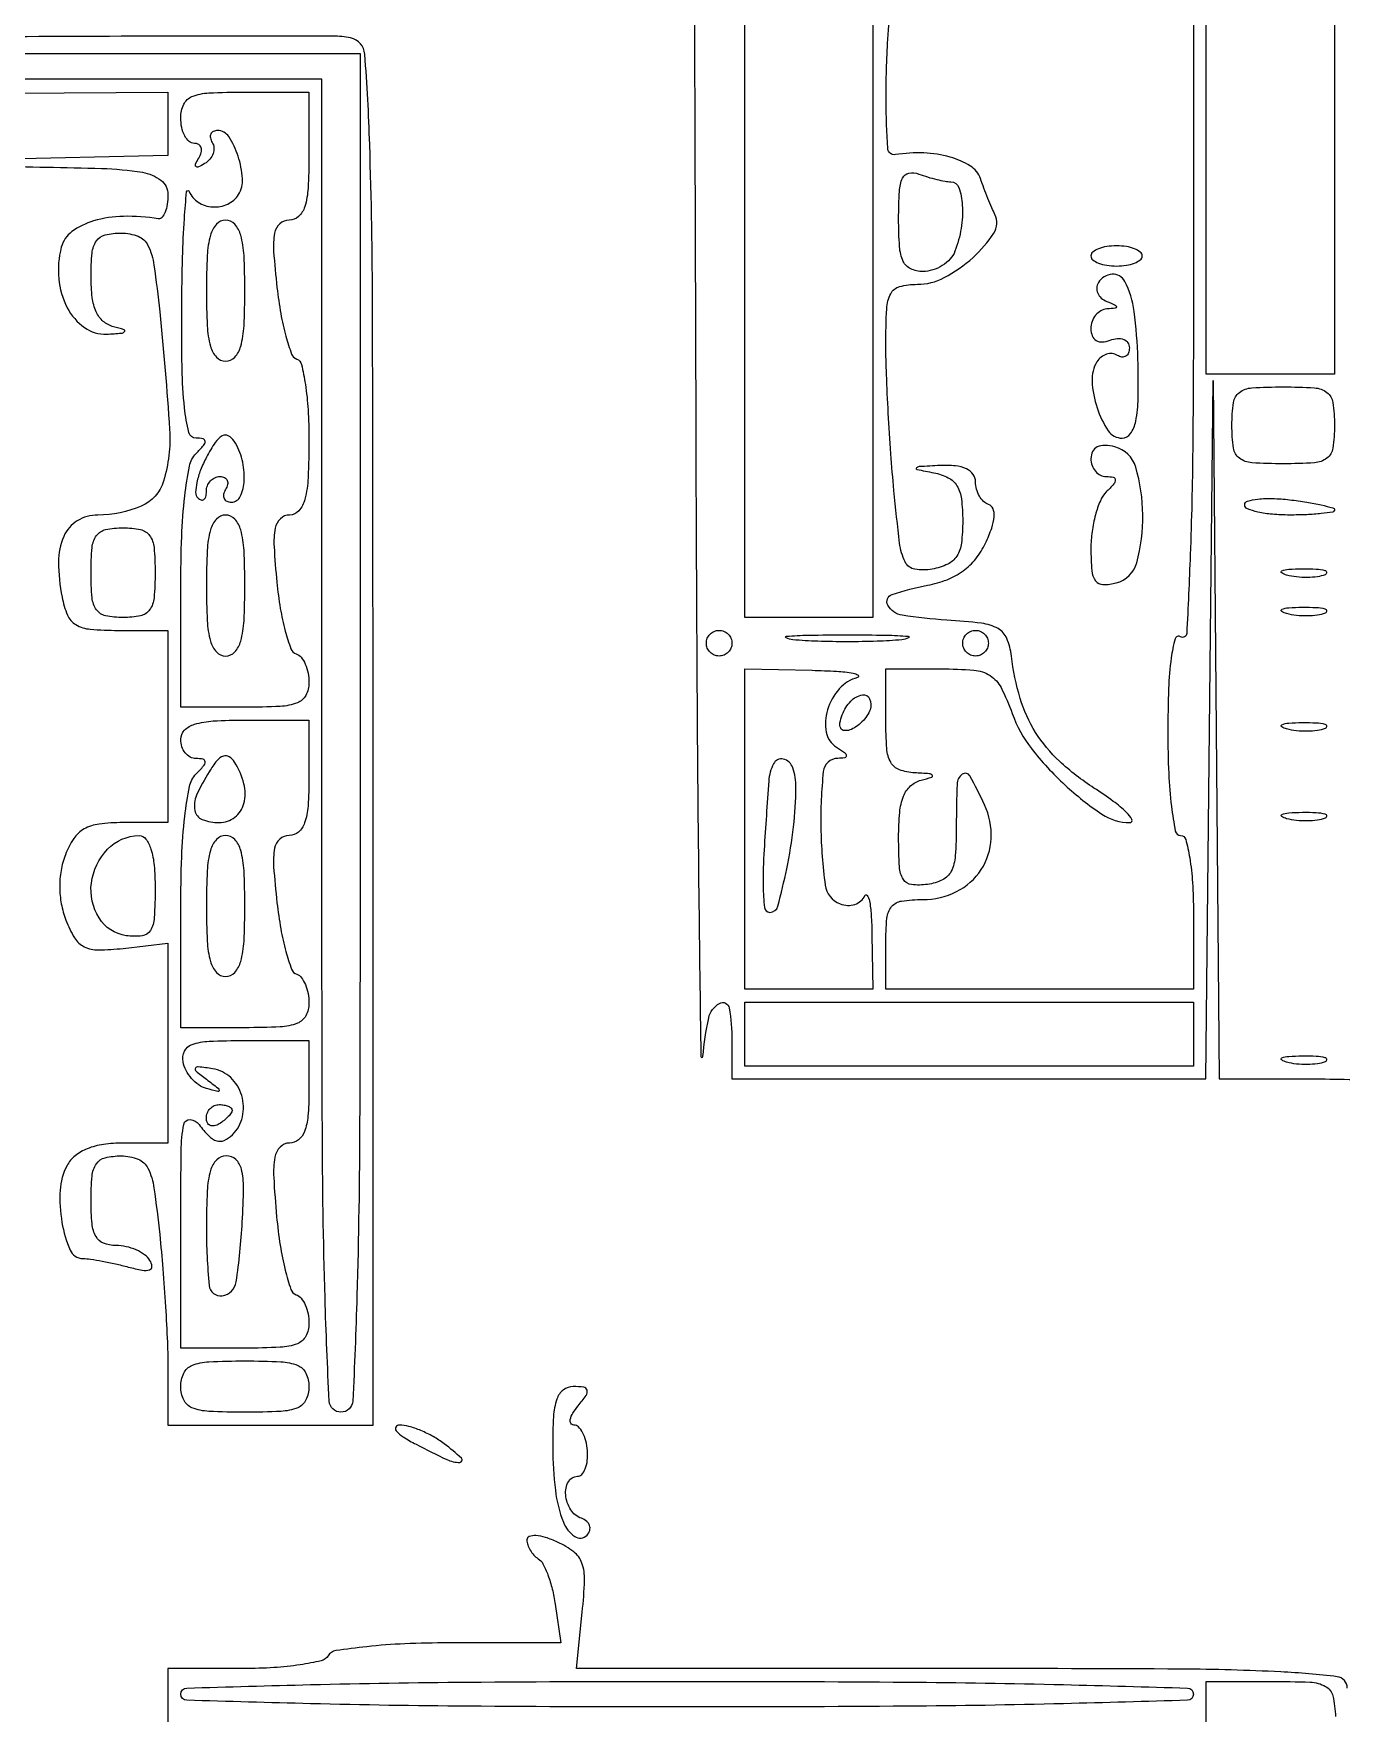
# Model space of a CAD drawing. Extents: x 23 to 255, y 40 to 184.
# Drawn here: x 32.02 to 40.65, y 134.98 to 146.07 of the extents above; entities that cross this region are included whole.
import ezdxf

# ---------------------------------------------------------------- set-up
doc = ezdxf.new("R2010")
doc.units = 0
doc.header["$MEASUREMENT"] = 0

msp = doc.modelspace()

# ---------------------------------------------------------------- linework, layer by layer
for points in [[(207.919475, 175.632891, 0.000007), (191.762556, 175.634099, 0.00002)], [(173.0434, 175.634494, 0.000013), (151.49745, 175.633531)], [(49.932728, 162.472053, 0.000008), (49.952466, 164.319505, 0.000321)], [(36.378, 147.9654), (36.39278, 143.46045, 0.000699), (36.400752, 141.756983, 0.001325), (36.412732, 140.384447, 0.000767), (36.426532, 139.315556, 0.949178), (36.439945, 139.31505, -0.029638), (36.478208, 139.569804, -0.218032), (36.549648, 139.666219, -0.515048), (36.613263, 139.635688, -0.043053), (36.6318, 139.4208), (36.6318, 139.167), (38.19554, 139.167), (39.759281, 139.167), (39.783208, 141.47235), (39.807135, 143.7777), (39.826867, 141.47235), (39.8466, 139.167), (40.514349, 139.167, -0.019241), (41.020152, 139.147528, -0.209877)], [(39.6774, 146.6118), (39.6774, 144.322607, -0.002449), (39.672502, 143.322359, -0.007002), (39.655951, 142.627047, -0.003233), (39.632904, 142.106744, -0.570451), (39.5928, 142.0857, 0.499027), (39.55625, 142.071433, 0.03484), (39.530352, 141.945768, 0.024571), (39.513288, 141.744205, 0.008832), (39.5082, 141.456193, 0.010518), (39.513939, 141.183423, 0.020349), (39.531974, 140.965998, 0.016855), (39.557753, 140.803323, 0.359352), (39.5928, 140.7744, -0.339565), (39.626218, 140.748747, -0.024068), (39.652725, 140.62635, -0.025878), (39.671357, 140.46276, -0.015416), (39.6774, 140.2668), (39.6774, 139.7592), (38.6622, 139.7592), (37.647, 139.7592), (37.647, 140.0553, -0.02131), (37.654367, 140.228061, -0.152195), (37.685584, 140.304591, -0.187107), (37.751326, 140.341493, -0.035402), (37.89107, 140.3514, 0.116313), (38.11372, 140.403905, 0.133173), (38.276557, 140.549034, 0.134585), (38.342719, 140.755233, 0.119938), (38.29884, 140.976448, 0.017449), (38.201992, 141.167369, 0.454116), (38.151913, 141.178248, 0.227592), (38.11739, 141.112675, 0.009263), (38.1123, 140.837959, -0.01691), (38.105562, 140.638796, -0.097758), (38.078367, 140.537597, -0.167524), (38.022025, 140.481704, -0.077243), (37.92195, 140.451266, -0.063404), (37.817382, 140.449756, -0.231357), (37.762967, 140.484398, -0.12365), (37.737179, 140.566851, -0.014268), (37.7316, 140.762313, -0.02262), (37.739042, 140.92674, -0.071106), (37.764432, 141.033999, -0.113136), (37.810357, 141.101166, -0.123154), (37.87965, 141.139083, 0.01159), (37.95057, 141.159384, 0.541772), (37.953995, 141.171483, 0.197309), (37.933988, 141.181495, 0.005718), (37.83735, 141.187586, -0.072996), (37.736627, 141.207715, -0.183921), (37.68066, 141.255505, -0.107961), (37.653589, 141.347844, -0.017524), (37.647, 141.5358), (37.647, 141.8742), (38.010705, 141.8742, -0.020341), (38.228413, 141.86534, -0.120549), (38.335738, 141.829619, -0.137254), (38.40747, 141.750546, -0.029253), (38.481417, 141.578278, 0.078774), (38.607896, 141.349052, 0.040616), (38.83, 141.107078, 0.039624), (39.073634, 140.914932, 0.148218), (39.25817, 140.859, 0.558875), (39.2705, 140.879043, 0.084483), (39.235774, 140.926047, 0.033773), (39.148334, 140.99946, 0.01391), (39.020862, 141.087245, -0.042731), (38.793704, 141.263787, -0.066554), (38.635772, 141.454439, -0.066836), (38.533904, 141.679271, -0.0435), (38.475785, 141.9588, 0.068589), (38.445576, 142.074679, 0.16948), (38.387947, 142.139368, 0.096783), (38.279424, 142.174647, 0.014318), (38.04885, 142.196085, -0.021469), (37.755531, 142.227594, -0.233673), (37.660836, 142.293644, -0.468201), (37.688865, 142.365242, -0.034125), (37.922553, 142.425827, 0.046876), (38.051132, 142.462679, 0.064109), (38.15668, 142.520458, 0.067135), (38.240587, 142.600682, 0.058273), (38.304999, 142.704028, 0.02543), (38.345883, 142.803464, 0.064821), (38.362087, 142.879573, 0.1116), (38.35468, 142.931397, 0.224879), (38.325547, 142.959318, -0.111276), (38.292532, 142.97926, -0.069983), (38.264564, 143.014851, -0.064816), (38.245652, 143.059981, -0.066947), (38.2392, 143.10795, 0.159102), (38.222944, 143.157744, 0.126646), (38.179027, 143.193822, 0.084198), (38.106324, 143.213769, 0.037332), (38.00655, 143.216279, 0.002047), (37.866847, 143.208787, 0.200802), (37.849395, 143.200271, 0.574721), (37.85269, 143.190421, 0.00362), (37.96425, 143.168095, -0.06967), (38.059087, 143.135675, -0.141315), (38.116324, 143.08243, -0.106023), (38.146053, 142.995492, -0.029567), (38.1546, 142.851078, -0.0295), (38.145931, 142.704273, -0.111389), (38.115428, 142.617995, -0.143884), (38.055784, 142.565334, -0.062232), (37.954043, 142.532386, -0.090563), (37.838692, 142.531434, -0.240598), (37.774715, 142.579527, -0.083767), (37.738193, 142.703348, -0.006373), (37.700844, 143.051273, -0.005566), (37.680637, 143.294001, -0.004117), (37.66349, 143.562858, -0.004161), (37.651497, 143.817109, -0.009329), (37.647601, 144.01035, -0.011446), (37.652755, 144.251225, -0.108566), (37.679169, 144.35029, -0.213408), (37.738104, 144.397312, -0.063316), (37.855204, 144.4122, 0.122765), (38.032299, 144.456347, 0.061253), (38.222747, 144.58973, 0.065059), (38.359999, 144.750209, 0.264676), (38.36743, 144.873672, -0.013033), (38.347109, 144.91783, -0.005134), (38.321353, 144.979614, -0.005077), (38.294868, 145.046989, -0.006322), (38.271687, 145.11015, 0.170827), (38.205071, 145.192953, 0.070211), (38.071353, 145.251823, 0.059023), (37.897594, 145.279262, 0.048867), (37.71045, 145.268218, -0.443793), (37.659542, 145.309281, -0.012345), (37.649418, 145.62566, -0.017621), (37.660729, 146.03036, -0.010241), (37.701352, 146.51479, -0.008718)], [(31.74615, 145.192157, -0.002576), (32.471684, 145.176843, -0.033455), (32.740524, 145.15173, -0.124486), (32.862856, 145.098892, -0.232924), (32.9094, 145.0044, -0.035886), (32.904793, 144.940298, -0.059023), (32.890762, 144.887845, -0.083952), (32.870201, 144.854069, -0.258827), (32.84595, 144.845218, 0.044068), (32.616407, 144.860972, 0.06672), (32.418818, 144.830544, 0.086548), (32.275821, 144.759926, 0.172596), (32.205713, 144.656921, 0.086715), (32.188496, 144.449418, 0.098197), (32.244779, 144.258005, 0.117422), (32.35903, 144.126557, 0.169715), (32.505456, 144.083614, 0.005959), (32.601889, 144.089684, 0.190977), (32.622719, 144.099803, 0.548314), (32.619435, 144.112054, 0.012547), (32.54985, 144.132117, -0.115727), (32.482838, 144.16752, -0.108169), (32.436574, 144.22981, -0.075773), (32.410004, 144.325046, -0.030212), (32.4018, 144.460703, -0.022607), (32.408995, 144.619765, -0.128758), (32.437501, 144.698709, -0.186046), (32.495226, 144.738224, -0.058166), (32.601248, 144.7506, -0.095424), (32.712553, 144.729163, -0.186156), (32.7778, 144.668543, -0.078924), (32.817356, 144.539083, -0.008718), (32.855048, 144.23059, -0.010251), (32.9201, 143.454647, -0.089853), (32.880299, 143.11333, -0.22012), (32.733433, 142.94877, -0.102563), (32.447048, 142.8894, 0.138465), (32.311411, 142.851104, 0.153242), (32.222172, 142.748598, 0.105464), (32.187444, 142.579069, 0.045226), (32.210285, 142.34792, 0.053646), (32.24649, 142.229228, 0.159314), (32.301847, 142.166014, 0.113456), (32.396541, 142.135718, 0.020927), (32.580862, 142.128), (32.9094, 142.128), (32.9094, 141.4935), (32.9094, 140.859), (32.611206, 140.859, 0.030518), (32.455027, 140.849459, 0.097156), (32.35611, 140.817146, 0.118181), (32.287688, 140.754076, 0.056934), (32.2326, 140.6475, 0.047544), (32.203919, 140.54318, 0.045354), (32.194845, 140.433638, 0.044814), (32.205676, 140.322993, 0.044074), (32.236058, 140.215404, 0.04525), (32.293271, 140.098092, 0.143359), (32.357024, 140.039667, 0.117884), (32.450095, 140.018624, 0.025979), (32.614665, 140.029216), (32.9094, 140.063625), (32.9094, 139.403812), (32.9094, 138.744), (32.616277, 138.744, 0.034947), (32.483818, 138.734731, 0.060159), (32.377095, 138.706351, 0.074465), (32.296882, 138.659489, 0.100842), (32.243437, 138.59505, 0.109515), (32.197845, 138.432361, 0.056108), (32.209982, 138.219751, 0.059353), (32.263843, 138.037727, 0.29637), (32.348212, 137.981445, -0.033427), (32.398424, 137.977476, -0.009488), (32.475734, 137.964628, -0.009513), (32.562704, 137.946755, -0.009934), (32.647679, 137.925818, 0.019295), (32.740401, 137.904806, 0.12037), (32.788646, 137.907477, 0.352256), (32.803722, 137.929584, 0.119244), (32.790736, 137.969274, 0.099697), (32.755621, 138.006793, 0.052248), (32.699757, 138.038434, 0.049026), (32.633308, 138.059937, 0.053801), (32.566007, 138.0672, -0.09416), (32.484654, 138.082658, -0.173954), (32.434679, 138.126488, -0.104224), (32.408742, 138.21074, -0.02274), (32.4018, 138.3633, -0.021616), (32.408866, 138.526663, -0.127262), (32.437196, 138.606851, -0.187962), (32.494864, 138.64685, -0.058778), (32.601248, 138.6594, -0.095424), (32.712553, 138.637963, -0.186156), (32.7778, 138.577343, -0.078924), (32.817356, 138.447883, -0.008718), (32.855048, 138.13939, -0.006151), (32.875866, 137.913356, -0.004607), (32.893434, 137.663948, -0.004658), (32.905625, 137.428784, -0.01062), (32.9094, 137.25109), (32.9094, 136.8828), (33.5862, 136.8828), (34.263, 136.8828), (34.263, 141.444997, 0.000604), (34.259599, 144.261683, 0.007451), (34.241019, 145.334477, 0.011093), (34.208494, 145.931719, 0.333108), (34.11495, 146.038442, 0.052082), (33.998471, 146.050594, 0.000305), (32.910722, 146.049794, 0.001284), (31.668994, 146.044935, 0.000816)], [(40.6926, 135.146784, 0.379935), (40.626163, 135.221594, 0.016981), (40.253146, 135.253181, 0.011282), (39.598232, 135.271493, 0.001348), (38.14883, 135.2754), (35.60506, 135.2754), (35.64376, 135.646789, 0.016595), (35.658809, 135.859464, 0.094393), (35.641852, 135.971084, 0.144356), (35.588389, 136.045071, 0.057766), (35.48033, 136.110276, 0.029796), (35.402088, 136.140439, 0.059503), (35.337043, 136.152915, 0.102719), (35.294165, 136.147132, 0.318124), (35.2782, 136.124579, 0.08251), (35.283713, 136.091399, 0.053447), (35.300186, 136.056049, 0.052186), (35.324415, 136.023989, 0.066545), (35.353046, 136.000528, -0.136401), (35.384368, 135.966642, -0.029539), (35.416893, 135.893001, -0.02874), (35.445479, 135.800386, -0.024051), (35.465294, 135.699435), (35.502696, 135.4446), (34.760941, 135.4446, 0.010649), (34.47292, 135.438465, 0.015888), (34.221717, 135.419749, 0.01087), (34.01767, 135.393512, 0.220367), (33.9669, 135.36, -0.199798), (33.92074, 135.326849, -0.019282), (33.782332, 135.300251, -0.022144), (33.608345, 135.28156, -0.015685), (33.412007, 135.2754), (32.9094, 135.2754), (32.9094, 134.6409)], [(39.762, 129.5226), (39.762, 135.1908), (40.185, 135.1908, -0.010283), (40.448124, 135.185388, -0.114275), (40.548739, 135.157684, -0.214764), (40.597088, 135.094274, -0.049951), (40.614679, 134.95815, 0.017437)]]:
    msp.add_lwpolyline(points, format="xyb")
for points in [[(40.608, 145.8504), (40.608, 143.82), (40.185, 143.82), (39.762, 143.82), (39.762, 145.8504), (39.762, 147.8808), (40.185, 147.8808), (40.608, 147.8808)], [(37.5624, 144.9198), (37.5624, 142.2126), (37.1394, 142.2126), (36.7164, 142.2126), (36.7164, 144.9198), (36.7164, 147.627), (37.1394, 147.627), (37.5624, 147.627)], [(39.6774, 139.4631), (39.6774, 139.2516), (38.1969, 139.2516), (36.7164, 139.2516), (36.7164, 139.4631), (36.7164, 139.6746), (38.1969, 139.6746), (39.6774, 139.6746)]]:
    msp.add_lwpolyline(points, close=True)
for points in [[(34.1784, 141.4512, -0.00074), (34.174603, 138.884584, -0.006334), (34.156651, 137.73585, -0.005743), (34.128996, 137.041022, -0.399276), (34.0515, 136.9674, -0.398878), (33.974117, 137.040813, -0.005951), (33.94636, 137.72175, -0.006455), (33.9284, 138.849169, -0.000755), (33.9246, 141.3666), (33.9246, 145.7658), (30.2022, 145.7658, -0.001542), (28.583393, 145.770791, -0.004139), (27.43155, 145.787431, -0.000939), (26.519262, 145.809879, -0.406479), (26.4798, 145.8504, -0.406765), (26.519354, 145.890976, -0.000881), (27.463275, 145.913385, -0.004005), (28.654083, 145.930014, -0.001488), (30.3291, 145.935), (34.1784, 145.935)], [(33.84, 145.2582, -0.013764), (33.834182, 145.046868, -0.061191), (33.812319, 144.924841, -0.130544), (33.771599, 144.859766, -0.190259), (33.709377, 144.8352, 0.186167), (33.647162, 144.811203, 0.165419), (33.613352, 144.750286, 0.063029), (33.606926, 144.628985, 0.009975), (33.629099, 144.39105, 0.016003), (33.654223, 144.218842, 0.023234), (33.688236, 144.069085, 0.020287), (33.725699, 143.952279, 0.224159), (33.759721, 143.9187, -0.257009), (33.791269, 143.883438, -0.019015), (33.816418, 143.751747, -0.022663), (33.834179, 143.583799, -0.015011), (33.84, 143.38995, -0.01076), (33.834534, 143.136002, -0.051878), (33.813441, 142.993254, -0.116725), (33.773773, 142.91757, -0.217232), (33.711994, 142.8894, 0.195157), (33.651505, 142.864856, 0.154519), (33.617801, 142.802157, 0.061023), (33.609823, 142.679097, 0.010473), (33.628125, 142.44525, 0.016887), (33.651134, 142.273044, 0.024517), (33.683934, 142.123285, 0.022035), (33.721004, 142.007044, 0.227208), (33.756132, 141.9729, -0.145157), (33.788264, 141.950314, -0.063791), (33.815364, 141.905352, -0.055487), (33.833784, 141.846669, -0.04836), (33.84, 141.78255, -0.121899), (33.819336, 141.699052, -0.18185), (33.763676, 141.649657, -0.079825), (33.650603, 141.625941, -0.011859), (33.417, 141.6204), (32.994, 141.6204), (32.994, 142.40718, -0.009379), (33.000386, 142.747567, -0.019071), (33.020608, 143.014356, -0.019949), (33.051297, 143.212468, -0.149044), (33.09552, 143.29548, 0.018208), (33.144393, 143.348048, 0.180052), (33.15474, 143.37585, 0.354955), (33.141424, 143.392244, 0.051663), (33.09552, 143.397, -0.347063), (33.04715, 143.435173, -0.031419), (33.019007, 143.597415, -0.022889), (33.002658, 143.855892, -0.006275), (33.000679, 144.26415, -0.004706), (33.006251, 144.589694, -0.00955), (33.017931, 144.845511, -0.009846), (33.032962, 145.02315, -0.781712), (33.050029, 145.02555, 0.155689), (33.109337, 144.954045, 0.127391), (33.204196, 144.923025, 0.124868), (33.303677, 144.941725, 0.146781), (33.375168, 145.005157, 0.156886), (33.401186, 145.110408, 0.061858), (33.372305, 145.258612, 0.064228), (33.311178, 145.38702, 0.254868), (33.237106, 145.4274, 0.108108), (33.208958, 145.421242, 0.181844), (33.192155, 145.404266, 0.161891), (33.189606, 145.378735, 0.083218), (33.201887, 145.348646, -0.124968), (33.212824, 145.313898, -0.100781), (33.207166, 145.275043, -0.090333), (33.185677, 145.237999, -0.078004), (33.151509, 145.208674, -0.02762), (33.111727, 145.187027, -0.309012), (33.094829, 145.189689, -0.323892), (33.091702, 145.206071, -0.028948), (33.112821, 145.245129, 0.068937), (33.129333, 145.282513, 0.143226), (33.129136, 145.314109, 0.19028), (33.112756, 145.334919, 0.132745), (33.083593, 145.3428, -0.182172), (33.049394, 145.355688, -0.09101), (33.020318, 145.392502, -0.070927), (33.000618, 145.447258, -0.050979), (32.994, 145.512, -0.110458), (33.013791, 145.600493, -0.189791), (33.068025, 145.65159, -0.083766), (33.179331, 145.675706, -0.011557), (33.417, 145.6812), (33.84, 145.6812)], [(38.076919, 145.089, -0.321085), (38.129197, 145.05157, -0.067771), (38.151975, 144.934837, -0.054636), (38.144039, 144.781713, -0.05141), (38.103249, 144.630619, -0.093632), (38.071661, 144.579457, -0.066804), (38.019938, 144.536109, -0.064844), (37.956809, 144.506803, -0.076427), (37.891749, 144.4968, -0.109849), (37.811381, 144.514672, -0.177131), (37.762499, 144.563836, -0.091253), (37.737842, 144.660438, -0.016976), (37.7316, 144.844251, -0.013557), (37.736549, 145.026749, -0.092826), (37.75777, 145.113712, -0.245804), (37.799561, 145.146433, -0.138026), (37.865419, 145.140351, 0.016969), (37.922351, 145.120693, 0.015089), (37.982748, 145.104084, 0.015326), (38.037991, 145.092452, 0.04425)], [(33.1632, 144.3699, 0.01212), (33.168836, 144.137425, 0.054498), (33.190118, 144.0033, 0.118311), (33.229565, 143.931397, 0.211442), (33.2901, 143.9046, 0.211442), (33.350635, 143.931397, 0.118311), (33.390082, 144.0033, 0.054498), (33.411364, 144.137425, 0.01212), (33.417, 144.3699, 0.01212), (33.411364, 144.602375, 0.054498), (33.390082, 144.7365, 0.118311), (33.350635, 144.808403, 0.211442), (33.2901, 144.8352, 0.211442), (33.229565, 144.808403, 0.118311), (33.190118, 144.7365, 0.054498), (33.168836, 144.602375, 0.01212)], [(39.0006, 144.599529, 0.229337), (39.012927, 144.574067, 0.073811), (39.050303, 144.552583, 0.056229), (39.105003, 144.537915, 0.037431), (39.1698, 144.533057, 0.037431), (39.234597, 144.537915, 0.056229), (39.289298, 144.552583, 0.073811), (39.326673, 144.574067, 0.229337), (39.339, 144.599529, 0.229337), (39.326673, 144.62499, 0.073811), (39.289298, 144.646474, 0.056229), (39.234597, 144.661142, 0.037431), (39.1698, 144.666, 0.037431), (39.105003, 144.661142, 0.056229), (39.050303, 144.646474, 0.073811), (39.012927, 144.62499, 0.229337)], [(39.050126, 144.423891, 0.123375), (39.039142, 144.389371, 0.121254), (39.045623, 144.353506, 0.108568), (39.069074, 144.321769, 0.083917), (39.105823, 144.299205, -0.009297), (39.161471, 144.275558, -0.292905), (39.169272, 144.263664, -0.38521), (39.161112, 144.254448, -0.0119), (39.10635, 144.249679, 0.114002), (39.065996, 144.237632, 0.093834), (39.031664, 144.208465, 0.087515), (39.008592, 144.166715, 0.082754), (39.0006, 144.118755, 0.094119), (39.009585, 144.071443, 0.166113), (39.035063, 144.041476, 0.151899), (39.075474, 144.03178, 0.075244), (39.1275, 144.043206, -0.069008), (39.176034, 144.054499, -0.116977), (39.217123, 144.048621, -0.152575), (39.244196, 144.026827, -0.148627), (39.2544, 143.993258, -0.087099), (39.248435, 143.959275, -0.165964), (39.231266, 143.937889, -0.178898), (39.20566, 143.932394, -0.103085), (39.175646, 143.943287, 0.114528), (39.141295, 143.954881, 0.100368), (39.103543, 143.950993, 0.093672), (39.068176, 143.932152, 0.085442), (39.040781, 143.901172, 0.153659), (39.008171, 143.772731, 0.065499), (39.041524, 143.596558, 0.068758), (39.115429, 143.445578, 0.249567), (39.206692, 143.397, 0.249647), (39.262271, 143.426594, 0.099124), (39.296558, 143.508927, 0.045797), (39.312531, 143.659798, 0.010256), (39.310831, 143.918748, 0.025995), (39.285863, 144.23391, 0.086568), (39.223976, 144.431356, 0.299515), (39.140341, 144.478394, 0.241414)], [(40.608, 143.4816, -0.033956), (40.597786, 143.331373, -0.200505), (40.55865, 143.264813, -0.14616), (40.475886, 143.234297, -0.015744), (40.2696, 143.2278, -0.015744), (40.063314, 143.234297, -0.14616), (39.98055, 143.264813, -0.200505), (39.941414, 143.331373, -0.033956), (39.9312, 143.4816, -0.033956), (39.941414, 143.631827, -0.200505), (39.98055, 143.698388, -0.14616), (40.063314, 143.728903, -0.015744), (40.2696, 143.7354, -0.015744), (40.475886, 143.728903, -0.14616), (40.55865, 143.698388, -0.200505), (40.597786, 143.631827, -0.033956)], [(33.164132, 143.271842, 0.029703), (33.124623, 143.186149, 0.040664), (33.100234, 143.104815, 0.046257), (33.092358, 143.038154, 0.205459), (33.106673, 143.002327, 0.110149), (33.128175, 142.988667, 0.252027), (33.146595, 142.991398, 0.175762), (33.159215, 143.010583, 0.058538), (33.1632, 143.0445, -0.089582), (33.170006, 143.082183, -0.09521), (33.189518, 143.114207, -0.09982), (33.218613, 143.135633, -0.109375), (33.252793, 143.1432, -0.108972), (33.282821, 143.136577, -0.182303), (33.300709, 143.118349, -0.161196), (33.303341, 143.090926, -0.082592), (33.2901, 143.0586, 0.082592), (33.276859, 143.026274, 0.161196), (33.279491, 142.998851, 0.182303), (33.297379, 142.980623, 0.108972), (33.327407, 142.974, 0.292267), (33.387136, 143.012174, 0.096978), (33.413005, 143.11786, 0.073769), (33.399214, 143.254527, 0.079596), (33.346264, 143.377464, 0.131141), (33.307918, 143.412792, 0.25779), (33.26769, 143.41195, 0.115827), (33.221963, 143.368822, 0.023159)], [(39.0006, 143.26218, 0.083983), (39.008286, 143.216742, 0.093076), (39.030422, 143.17815, 0.100512), (39.063397, 143.152343, 0.116451), (39.10212, 143.1432, -0.051663), (39.148024, 143.138444, -0.354955), (39.16134, 143.12205, -0.180052), (39.150993, 143.094248, -0.018208), (39.10212, 143.04168, 0.095467), (39.063064, 142.98398, 0.034714), (39.030422, 142.890299, 0.032893), (39.008088, 142.780195, 0.033603), (39.0006, 142.6689, 0.020089), (39.006495, 142.522224, 0.139463), (39.031393, 142.455571, 0.236054), (39.080338, 142.430551, 0.066274), (39.168065, 142.441434, 0.268629), (39.302645, 142.57474, 0.068979), (39.343134, 142.890472, 0.068708), (39.296238, 143.206331, 0.263459), (39.158905, 143.339762, 0.055909), (39.092445, 143.349404, 0.122623), (39.042532, 143.338679, 0.161198), (39.011862, 143.308621, 0.11952)], [(40.608, 142.922444, -0.368991), (40.596787, 142.909319, -0.011422), (40.521021, 142.899107, -0.017314), (40.425427, 142.891778, -0.010473), (40.3119, 142.8894, -0.021529), (40.198414, 142.894289, -0.034612), (40.102779, 142.909261, -0.038489), (40.03361, 142.930766, -0.307262), (40.0158, 142.957012, -0.335283), (40.033997, 142.981098, -0.041434), (40.102779, 142.994609, -0.035585), (40.198386, 142.998435, -0.021273), (40.3119, 142.990057, -0.010324), (40.425414, 142.974423, -0.016747), (40.521021, 142.955936, -0.010728), (40.597, 142.936863, -0.337893)], [(33.1632, 142.4241, 0.01212), (33.168836, 142.191625, 0.054498), (33.190118, 142.0575, 0.118311), (33.229565, 141.985597, 0.211442), (33.2901, 141.9588, 0.211442), (33.350635, 141.985597, 0.118311), (33.390082, 142.0575, 0.054498), (33.411364, 142.191625, 0.01212), (33.417, 142.4241, 0.01212), (33.411364, 142.656575, 0.054498), (33.390082, 142.7907, 0.118311), (33.350635, 142.862603, 0.211442), (33.2901, 142.8894, 0.211442), (33.229565, 142.862603, 0.118311), (33.190118, 142.7907, 0.054498), (33.168836, 142.656575, 0.01212)], [(32.8248, 142.5087, -0.021436), (32.817667, 142.342412, -0.13443), (32.788543, 142.26336, -0.189121), (32.728544, 142.224331, -0.050766), (32.6133, 142.2126, -0.050766), (32.498056, 142.224331, -0.189121), (32.438057, 142.26336, -0.13443), (32.408933, 142.342412, -0.021436), (32.4018, 142.5087, -0.021436), (32.408933, 142.674988, -0.13443), (32.438057, 142.75404, -0.189121), (32.498056, 142.793069, -0.050766), (32.6133, 142.8048, -0.050766), (32.728544, 142.793069, -0.189121), (32.788543, 142.75404, -0.13443), (32.817667, 142.674988, -0.021436)], [(40.54616, 142.495508, -0.06278), (40.495574, 142.482101, -0.030339), (40.428649, 142.477206, -0.029507), (40.357299, 142.480537, -0.037336), (40.29236, 142.492373, -0.087174), (40.259732, 142.507291, -0.597527), (40.261216, 142.520837, -0.080377), (40.30613, 142.531072, -0.012823), (40.3965, 142.534507, -0.014395), (40.487878, 142.533005, -0.052471), (40.545155, 142.524344, -0.333666), (40.556056, 142.510635, -0.31318)], [(40.54616, 142.241708, -0.06278), (40.495574, 142.228301, -0.030339), (40.428649, 142.223406, -0.029507), (40.357299, 142.226737, -0.037336), (40.29236, 142.238573, -0.087174), (40.259732, 142.253491, -0.597527), (40.261216, 142.267037, -0.080377), (40.30613, 142.277272, -0.012823), (40.3965, 142.280707, -0.014395), (40.487878, 142.279205, -0.052471), (40.545155, 142.270544, -0.333666), (40.556056, 142.256835, -0.31318)], [(36.6318, 142.0434, -0.099038), (36.625341, 142.011113, -0.097945), (36.606949, 141.983651, -0.097945), (36.579487, 141.965259, -0.099038), (36.5472, 141.9588, -0.099038), (36.514913, 141.965259, -0.097945), (36.487451, 141.983651, -0.097945), (36.469059, 142.011113, -0.099038), (36.4626, 142.0434, -0.099038), (36.469059, 142.075687, -0.097945), (36.487451, 142.103149, -0.097945), (36.514913, 142.121541, -0.099038), (36.5472, 142.128, -0.099038), (36.579487, 142.121541, -0.097945), (36.606949, 142.103149, -0.097945), (36.625341, 142.075687, -0.099038)], [(37.75275, 142.066055, -0.014123), (37.589056, 142.055962, -0.008335), (37.3932, 142.052697, -0.008335), (37.197344, 142.055962, -0.014123), (37.03365, 142.066055, -0.084525), (36.989066, 142.077843, -0.76997), (36.990953, 142.088927, -0.018707), (37.135408, 142.096505, -0.003751), (37.3932, 142.09844, -0.003751), (37.650992, 142.096505, -0.018707), (37.795447, 142.088927, -0.76997), (37.797334, 142.077843, -0.084525)], [(38.3238, 142.0434, -0.099038), (38.317341, 142.011113, -0.097945), (38.298949, 141.983651, -0.097945), (38.271487, 141.965259, -0.099038), (38.2392, 141.9588, -0.099038), (38.206913, 141.965259, -0.097945), (38.179451, 141.983651, -0.097945), (38.161059, 142.011113, -0.099038), (38.1546, 142.0434, -0.099038), (38.161059, 142.075687, -0.097945), (38.179451, 142.103149, -0.097945), (38.206913, 142.121541, -0.099038), (38.2392, 142.128, -0.099038), (38.271487, 142.121541, -0.097945), (38.298949, 142.103149, -0.097945), (38.317341, 142.075687, -0.099038)], [(37.460625, 141.816649, 0.149025), (37.340213, 141.742283, 0.106893), (37.262694, 141.60327, 0.119065), (37.254062, 141.456389, 0.20993), (37.320697, 141.357334, -0.016292), (37.374069, 141.321026, -0.207707), (37.38607, 141.300604, -0.404062), (37.37596, 141.287203, -0.036068), (37.32975, 141.283295, 0.380676), (37.234659, 141.196517, 0.029991), (37.218451, 140.825306, 0.029789), (37.247225, 140.446886, 0.273783), (37.345434, 140.322904, 0.08212), (37.394921, 140.312742, 0.090662), (37.443266, 140.319662, 0.098459), (37.482961, 140.342351, 0.117756), (37.507955, 140.377303, -0.595502), (37.523914, 140.379069, -0.10643), (37.538935, 140.343014, -0.029982), (37.550364, 140.250365, -0.011055), (37.555721, 140.11875), (37.5624, 139.7592), (37.1394, 139.7592), (36.7164, 139.7592), (36.7164, 140.8167), (36.7164, 141.8742), (37.16055, 141.864386, -0.008453), (37.322223, 141.858078, -0.02547), (37.431909, 141.846315, -0.135969), (37.463993, 141.831677, -0.608259)], [(37.543013, 141.604537, -0.068669), (37.522797, 141.56362, -0.047422), (37.489834, 141.523743, -0.047417), (37.449943, 141.490787, -0.068602), (37.409005, 141.470568, -0.108271), (37.37158, 141.466584, -0.257062), (37.34941, 141.482174, -0.161356), (37.344661, 141.517209, -0.045328), (37.359894, 141.571031, -0.096137), (37.415711, 141.660439, -0.16139), (37.492616, 141.702552, -0.352314), (37.540301, 141.676718, -0.181604)], [(33.84, 141.1551, -0.016337), (33.833898, 140.968406, -0.066393), (33.811593, 140.857192, -0.133906), (33.770751, 140.797075, -0.178824), (33.709377, 140.7744, 0.186167), (33.647162, 140.750403, 0.165419), (33.613352, 140.689486, 0.063029), (33.606926, 140.568185, 0.009975), (33.629099, 140.33025, 0.016003), (33.654223, 140.158042, 0.023234), (33.688236, 140.008285, 0.020287), (33.725699, 139.891479, 0.224159), (33.759721, 139.8579, -0.147942), (33.790494, 139.835389, -0.061671), (33.816418, 139.790352, -0.053612), (33.834056, 139.731671, -0.046249), (33.84, 139.66755, -0.121899), (33.819336, 139.584052, -0.18185), (33.763676, 139.534657, -0.079825), (33.650603, 139.510941, -0.011859), (33.417, 139.5054), (32.994, 139.5054), (32.994, 140.29218, -0.009379), (33.000386, 140.632567, -0.019071), (33.020608, 140.899356, -0.019949), (33.051297, 141.097468, -0.149044), (33.09552, 141.18048, 0.018208), (33.144393, 141.233048, 0.180052), (33.15474, 141.26085, 0.354955), (33.141424, 141.277244, 0.051663), (33.09552, 141.282, -0.124206), (33.056802, 141.291769, -0.10078), (33.023822, 141.319277, -0.090584), (33.001659, 141.360424, -0.078509), (32.994, 141.4089, -0.200296), (33.018962, 141.468713, -0.122766), (33.08565, 141.508305, -0.058865), (33.208843, 141.529942, -0.014068), (33.417, 141.5358), (33.84, 141.5358)], [(40.54616, 141.480308, -0.06278), (40.495574, 141.466901, -0.030339), (40.428649, 141.462006, -0.029507), (40.357299, 141.465337, -0.037336), (40.29236, 141.477173, -0.087174), (40.259732, 141.492091, -0.597527), (40.261216, 141.505637, -0.080377), (40.30613, 141.515872, -0.012823), (40.3965, 141.519307, -0.014395), (40.487878, 141.517805, -0.052471), (40.545155, 141.509144, -0.333666), (40.556056, 141.495435, -0.31318)], [(33.181443, 141.195173, 0.033956), (33.098232, 141.039304, 0.155577), (33.08673, 140.938667, 0.257465), (33.136232, 140.87976, 0.092247), (33.2478, 140.859, 0.165853), (33.350904, 140.894168, 0.167501), (33.410519, 140.984873, 0.125562), (33.410481, 141.116091, 0.079171), (33.349347, 141.257475, 0.105146), (33.313243, 141.294291, 0.23967), (33.275626, 141.298642, 0.135103), (33.233446, 141.268281, 0.030029)], [(36.874679, 141.13395, 0.003049), (36.843986, 140.680189, 0.017482), (36.837603, 140.439165, 0.02774), (36.846629, 140.298211, 0.379655), (36.882034, 140.2668, 0.339728), (36.934382, 140.307009, 0.013859), (36.992908, 140.553522, 0.022198), (37.038041, 140.831432, 0.027936), (37.053869, 141.09165, 0.081797), (37.033189, 141.221162, 0.259983), (36.970735, 141.278248, 0.347164), (36.906271, 141.248177, 0.098415)], [(40.54616, 140.888108, -0.06278), (40.495574, 140.874701, -0.030339), (40.428649, 140.869806, -0.029507), (40.357299, 140.873137, -0.037336), (40.29236, 140.884973, -0.087174), (40.259732, 140.899891, -0.597527), (40.261216, 140.913437, -0.080377), (40.30613, 140.923672, -0.012823), (40.3965, 140.927107, -0.014395), (40.487878, 140.925605, -0.052471), (40.545155, 140.916944, -0.333666), (40.556056, 140.903235, -0.31318)], [(32.8248, 140.430116, -0.013777), (32.819294, 140.230329, -0.121927), (32.793617, 140.146661, -0.232738), (32.739185, 140.111537, -0.064285), (32.63445, 140.112866, -0.221506), (32.454547, 140.229977, -0.172998), (32.404174, 140.460466, -0.160963), (32.510694, 140.68289, -0.200818), (32.71905, 140.773105, -0.242045), (32.763793, 140.750785, -0.083711), (32.797233, 140.684315, -0.052661), (32.818283, 140.577086, -0.022159)], [(33.1632, 140.3091, 0.01212), (33.168836, 140.076625, 0.054498), (33.190118, 139.9425, 0.118311), (33.229565, 139.870597, 0.211442), (33.2901, 139.8438, 0.211442), (33.350635, 139.870597, 0.118311), (33.390082, 139.9425, 0.054498), (33.411364, 140.076625, 0.01212), (33.417, 140.3091, 0.01212), (33.411364, 140.541575, 0.054498), (33.390082, 140.6757, 0.118311), (33.350635, 140.747603, 0.211442), (33.2901, 140.7744, 0.211442), (33.229565, 140.747603, 0.118311), (33.190118, 140.6757, 0.054498), (33.168836, 140.541575, 0.01212)], [(33.84, 139.0824, -0.020058), (33.833532, 138.921238, -0.071165), (33.810783, 138.820598, -0.133052), (33.770262, 138.7649, -0.170961), (33.710922, 138.744, 0.204279), (33.649258, 138.71771, 0.149485), (33.615292, 138.65051, 0.056764), (33.607581, 138.517299, 0.009145), (33.626805, 138.25755, 0.015529), (33.650142, 138.069125, 0.022869), (33.683269, 137.905711, 0.019602), (33.720641, 137.778119, 0.234984), (33.755884, 137.7429, -0.144963), (33.78811, 137.72031, -0.063932), (33.815291, 137.675352, -0.055614), (33.833765, 137.616668, -0.048507), (33.84, 137.55255, -0.121899), (33.819336, 137.469052, -0.18185), (33.763676, 137.419658, -0.079825), (33.650603, 137.395941, -0.011859), (33.417, 137.3904), (32.994, 137.3904), (32.994, 138.21027, -0.003097), (32.996992, 138.693288, -0.042629), (33.01404, 138.867427, -0.384922), (33.05553, 138.899172, -0.216598), (33.115205, 138.86592, 0.033607), (33.179018, 138.790619, 0.126255), (33.231405, 138.758542, 0.183092), (33.281171, 138.761728, 0.088172), (33.334638, 138.798464, 0.142601), (33.400974, 138.917162, 0.129875), (33.39648, 139.057656, 0.132339), (33.323557, 139.175687, 0.150367), (33.204528, 139.234026, 0.008229), (33.109497, 139.247492, 0.297033), (33.090502, 139.238242, 0.371988), (33.093724, 139.219701, 0.01022), (33.1632, 139.165107, -0.003556), (33.240583, 139.105951, -0.231769), (33.2478, 139.091217, -0.486599), (33.239164, 139.084445, -0.006378), (33.1632, 139.10412, -0.086271), (33.112631, 139.127822, -0.06), (33.065542, 139.169987, -0.058792), (33.028852, 139.22325, -0.073682), (33.008947, 139.27976, -0.164334), (33.018434, 139.350036, -0.19577), (33.068192, 139.394048, -0.073513), (33.180457, 139.415729, -0.011005), (33.410797, 139.4208), (33.84, 139.4208)], [(40.54616, 139.280708, -0.06278), (40.495574, 139.267301, -0.030339), (40.428649, 139.262406, -0.029507), (40.357299, 139.265737, -0.037336), (40.29236, 139.277573, -0.087174), (40.259732, 139.292491, -0.597527), (40.261216, 139.306037, -0.080377), (40.30613, 139.316272, -0.012823), (40.3965, 139.319707, -0.014395), (40.487878, 139.318205, -0.052471), (40.545155, 139.309544, -0.333666), (40.556056, 139.295835, -0.31318)], [(33.3324, 138.960493, -0.151918), (33.326855, 138.942665, -0.038439), (33.307549, 138.918786, -0.035638), (33.280183, 138.893657, -0.029505), (33.2478, 138.8709, -0.082592), (33.215474, 138.857659, -0.161196), (33.188051, 138.860291, -0.182303), (33.169823, 138.878179, -0.108972), (33.1632, 138.908207, -0.093332), (33.16964, 138.942407, -0.09642), (33.188051, 138.971482, -0.099167), (33.21552, 138.990942, -0.105053), (33.2478, 138.9978, -0.042167), (33.280189, 138.995064, -0.061769), (33.307549, 138.986841, -0.081139), (33.326101, 138.974759, -0.210953)], [(33.1632, 138.18705, 0.023706), (33.181349, 137.804477, 0.429275), (33.268001, 137.736526, 0.330935), (33.359812, 137.828289, 0.022028), (33.400271, 138.2219, 0.011536), (33.408306, 138.449362, 0.062432), (33.394466, 138.571907, 0.149007), (33.357242, 138.635002, 0.187646), (33.294521, 138.6594, 0.201183), (33.231018, 138.632771, 0.127051), (33.19023, 138.562175, 0.056337), (33.168747, 138.427872, 0.011516)], [(33.84, 137.1366, -0.110458), (33.820209, 137.048107, -0.189791), (33.765975, 136.99701, -0.083766), (33.654669, 136.972894, -0.011557), (33.417, 136.9674, -0.011557), (33.179331, 136.972894, -0.083766), (33.068025, 136.99701, -0.189791), (33.013791, 137.048107, -0.110458), (32.994, 137.1366, -0.110458), (33.013791, 137.225093, -0.189791), (33.068025, 137.27619, -0.083766), (33.179331, 137.300306, -0.011557), (33.417, 137.3058, -0.011557), (33.654669, 137.300306, -0.083766), (33.765975, 137.27619, -0.189791), (33.820209, 137.225093, -0.110458)], [(35.448695, 136.73475, 0.029229), (35.466155, 136.451977, 0.063498), (35.519239, 136.241392, 0.150971), (35.594075, 136.147597, 0.369368), (35.67545, 136.156582, 0.116088), (35.693055, 136.187184, 0.156281), (35.692446, 136.218938, 0.139612), (35.672969, 136.247006, 0.086138), (35.63775, 136.266932, -0.169831), (35.567455, 136.323716, -0.115505), (35.534333, 136.422054, -0.148084), (35.551847, 136.508833, -0.276119), (35.611342, 136.5444, 0.210357), (35.640653, 136.557302, 0.091879), (35.663634, 136.594102, 0.067802), (35.677, 136.648821, 0.044872), (35.677939, 136.7136, 0.043087), (35.6674, 136.778364, 0.060084), (35.646332, 136.833098, 0.076266), (35.618628, 136.870328, 0.19721), (35.588238, 136.8828, -0.269664), (35.568707, 136.89416, -0.186387), (35.564825, 136.920077, -0.083987), (35.581499, 136.960934, -0.034433), (35.6166, 137.0097, 0.020633), (35.668914, 137.078307, 0.217533), (35.675131, 137.112124, 0.304492), (35.653374, 137.131716, 0.035496), (35.584659, 137.1366, 0.16767), (35.518503, 137.113774, 0.146037), (35.475973, 137.053729, 0.068124), (35.453903, 136.939102, 0.014351)], [(34.54762, 136.755379, 0.009824), (34.75006, 136.654808, 0.115188), (34.835606, 136.63639, 0.673652), (34.846068, 136.663536, 0.026367), (34.73328, 136.758591, 0.033963), (34.660721, 136.806094, 0.029025), (34.57856, 136.84616, 0.030072), (34.499341, 136.873789, 0.069962), (34.43718, 136.882279, 0.257062), (34.41333, 136.869026, 0.330431), (34.415221, 136.844787, 0.073293), (34.462566, 136.804231, 0.020319)], [(39.6774, 135.1062, -0.405478), (39.638253, 135.065864, -0.001152), (38.820825, 135.043285, -0.0046), (37.785883, 135.02661, -0.001728), (36.3357, 135.0216, -0.001728), (34.885517, 135.02661, -0.0046), (33.850575, 135.043285, -0.001152), (33.033147, 135.065864, -0.405478), (32.994, 135.1062, -0.405478), (33.033147, 135.146536, -0.001152), (33.850575, 135.169115, -0.0046), (34.885517, 135.18579, -0.001728), (36.3357, 135.1908, -0.001728), (37.785883, 135.18579, -0.0046), (38.820825, 135.169115, -0.001152), (39.638253, 135.146536, -0.405478)]]:
    msp.add_lwpolyline(points, format="xyb", close=True)
msp.add_lwpolyline([(31.19625, 145.669679), (32.9094, 145.6812), (32.9094, 145.472087), (32.9094, 145.262975), (31.74615, 145.236844)])

doc.saveas('drawing.dxf')
